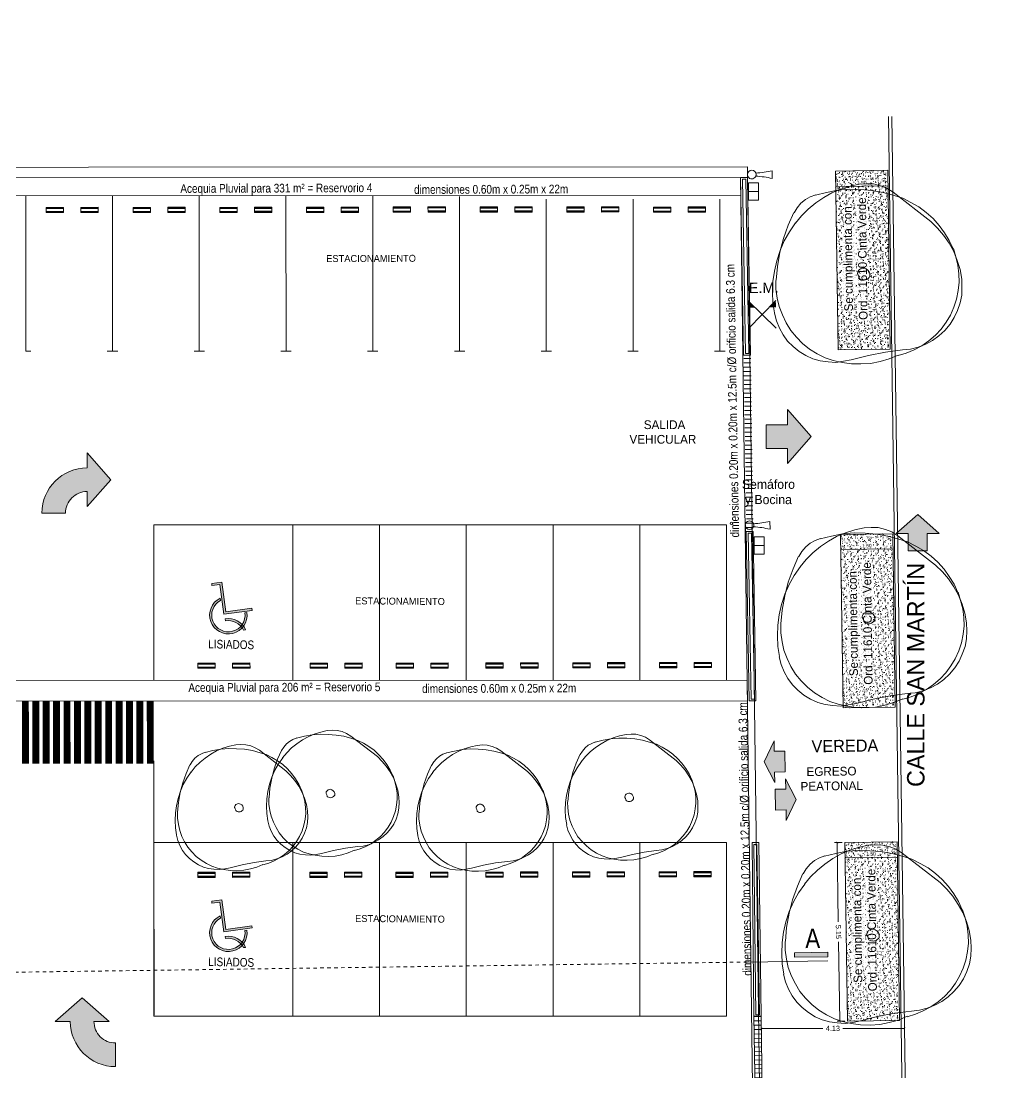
# Model space of a CAD drawing. Header units: inches. Extents: x 39 to 176, y 91 to 193.
# Drawn here: x 147.94 to 176.09, y 113.31 to 143.62 of the extents above; entities that cross this region are included whole.
import ezdxf

# ---------------------------------------------------------------- set-up
doc = ezdxf.new("R2010")
doc.units = ezdxf.units.IN
doc.header["$MEASUREMENT"] = 0
doc.linetypes.add('ACAD_ISO07W100', pattern=[3, 0, -3])
doc.linetypes.add('DASHED2', pattern=[0.375, 0.25, -0.125])
for name, color, linetype, lineweight in [('00.EE. Hach Gris 0.09', 252, 'Continuous', 9), ('00.EE. Hach Gris Oscur. 0.05', 252, 'Continuous', 5), ('00.EE. Hach Gris Oscuro', 252, 'Continuous', 9), ('00.EE. Hach Gris Oscuro 0.09', 252, 'Continuous', 9), ('00.EE. Proyecciones 0.09', 24, 'DASHED2', 9), ('00.EE. Textos 0.05', 7, 'Continuous', 5), ('00.EE. Vista 0.18', 3, 'Continuous', 18), ('000.mARQ. Hach Gris Oscur. 0.05', 252, 'Continuous', 5)]:
    doc.layers.add(name, color=color, linetype=linetype, lineweight=lineweight)
doc.styles.add('1_50', font='', dxfattribs={"height": 0.1})
doc.styles.add('1_500', font='', dxfattribs={"height": 1})
doc.styles.add('1_75', font='', dxfattribs={"height": 0.15})
doc.styles.add('Maxi', font='arial.ttf')
doc.styles.add('numerorotulo', font='')
doc.styles.get("Standard").update_dxf_attribs({"font": 'arial.ttf'})
doc.styles.add('style1', font='arial.ttf')
doc.styles.get('1_50').set_extended_font_data('Arial Unicode MS')
doc.styles.get('1_500').set_extended_font_data('Arial Unicode MS')
doc.styles.get('1_75').set_extended_font_data('Arial Unicode MS')
doc.styles.get('numerorotulo').set_extended_font_data('Arial Black')
doc.dimstyles.new('1_50', dxfattribs={"dimtxt": 0.1, "dimasz": 0.05, "dimexe": 0.05, "dimexo": 0.05, "dimgap": 0.05, "dimtad": 2, "dimzin": 0, "dimdsep": 46, "dimtxsty": '1_50', "dimblk": 'ARCHTICK', "dimcen": 0.05, "dimadec": 0, "dimazin": 0, "dimtfac": 1, "dimtix": 1, "dimtmove": 2, "dimatfit": 3, "dimldrblk": 'OBLIQUE', "dimfxl": 1, "dimtolj": 1, "dimtzin": 0, "dimarcsym": 0})
doc.dimstyles.new('1_75', dxfattribs={"dimtxt": 0.15, "dimasz": 0.06, "dimexe": 0.075, "dimexo": 0.075, "dimgap": 0.075, "dimtad": 0, "dimzin": 0, "dimdsep": 46, "dimtxsty": '1_75', "dimblk": 'ARCHTICK', "dimcen": 0.075, "dimaunit": 1, "dimadec": 5, "dimazin": 0, "dimtfac": 1, "dimtix": 1, "dimtmove": 2, "dimatfit": 3, "dimfxl": 1, "dimtolj": 1, "dimtzin": 0, "dimarcsym": 0})

# ---------------------------------------------------------------- blocks, each defined once
blk = doc.blocks.new('TOPES')
for p, q in [((-0.1933713887387967, 0.75), (-0.1933713887387967, 0.25)), ((-0.1680758637494364, 0.75), (-0.1680758637494364, 0.25)), ((-0.0840551547269115, 0.75), (-0.0840551547269115, 0.25)), ((-0.05875962973755122, 0.75), (-0.05875962973755122, 0.25)), ((-0.1933713887387967, -0.75), (-0.1933713887387967, -0.25)), ((-0.1680758637494364, -0.75), (-0.1680758637494364, -0.25)), ((-0.0840551547269115, -0.75), (-0.0840551547269115, -0.25)), ((-0.05875962973755122, -0.75), (-0.05875962973755122, -0.25))]:
    blk.add_line(p, q)
for points in [[(-0.2010655092381057, 0.75), (-0.05106550923801478, 0.7499999999990905), (-0.05106550923801478, 0.2499999999990905), (-0.2010655092381057, 0.25)], [(-0.2010655092381057, -0.75), (-0.05106550923801478, -0.7500000000009095), (-0.05106550923801478, -0.2500000000009095), (-0.2010655092381057, -0.25)]]:
    blk.add_lwpolyline(points, close=True)
blk = doc.blocks.new('_ArchTick')
at = {"color": 0, "linetype": 'ByBlock', "const_width": 0.15}
blk.add_lwpolyline([(-0.5, -0.5), (0.5, 0.5)], dxfattribs=at)
blk = doc.blocks.new('*D82')
at = {"layer": '000.mARQ. Hach Gris Oscur. 0.05', "color": 0, "lineweight": -2, "transparency": 16777216}
blk.add_line((1513.999102554897, 110.2239773605728), (1515.50051418899, 110.2448033690686), dxfattribs=at)
at = {"layer": 'Defpoints', "color": 0, "transparency": 16777216}
for p in [(1513.999102554897, 110.2239773605721), (1515.50051418899, 110.244803369068), (1515.50051418899, 110.2448033690686)]:
    blk.add_point(p, dxfattribs=at)
at = {"layer": '000.mARQ. Hach Gris Oscur. 0.05', "color": 0, "lineweight": -2, "transparency": 16777216, "xscale": 0.05, "yscale": 0.05, "zscale": 0.05}
for p, rotation in [((1513.999102554897, 110.2239773605728), 180.7946960345338), ((1515.50051418899, 110.2448033690686), 0.7946960345338981)]:
    blk.add_blockref('_ArchTick', p, dxfattribs=dict(at, rotation=rotation))
at = {"layer": '000.mARQ. Hach Gris Oscur. 0.05', "color": 0, "transparency": 16777216, "insert": (1514.748421410179, 110.3343807460434), "char_height": 0.1, "attachment_point": 5, "rotation": 0.7946960345338981, "style": '1_50'}
blk.add_mtext('\\A1;1.50', dxfattribs=at)
blk = doc.blocks.new('_Oblique')
blk = doc.blocks.new('A$C673B2C20')
at = {"ltscale": 0.005}
for p, q in [((1.893062795485489, 6.481181975933392), (1.60851310294629, 6.297011652181468)), ((2.131335877996662, 6.588146237410452), (1.893062795485489, 6.481181975933392)), ((2.371488116243654, 6.666700318101463), (2.131335877996662, 6.588146237410452)), ((2.632041101365754, 6.695255273986717), (2.371488116243654, 6.666700318101463)), ((2.798869851145354, 6.500851445664465), (2.39324149449385, 6.422814263887628)), ((2.877796056406623, 6.688607464827781), (2.632041101365754, 6.695255273986717)), ((3.213168675760699, 6.533820509699581), (2.798869851145354, 6.500851445664465)), ((3.132221479687358, 6.636891538578311), (2.877796056406623, 6.688607464827781)), ((4.775607206016502, 6.111766497403535), (3.132221479687358, 6.636891538578311)), ((3.537329586478278, 6.549444652351668), (3.213168675760699, 6.533820509699581)), ((3.865228293360758, 6.508266421724329), (3.537329586478278, 6.549444652351668)), ((4.188194321378432, 6.455353936995378), (3.865228293360758, 6.508266421724329)), ((4.508098872724531, 6.362300360775862), (4.188194321378432, 6.455353936995378)), ((1.325836278878284, 6.084438473158582), (1.073433525450582, 5.845331327352596)), ((1.615987015418738, 6.183402927682437), (1.239436161146329, 6.010291178496572)), ((1.60851310294629, 6.297011652181468), (1.325836278878284, 6.084438473158582)), ((2.001216291468608, 6.311443216382941), (1.615987015418738, 6.183402927682437)), ((2.39324149449385, 6.422814263887628), (2.001216291468608, 6.311443216382941)), ((4.813197434204536, 6.23404736629983), (4.508098872724531, 6.362300360775862)), ((5.087511314560686, 5.966844901105559), (4.775607206016502, 6.111766497403535)), ((5.108438591766571, 6.0823225208769), (4.813197434204536, 6.23404736629983)), ((5.377143480826759, 5.900329264913565), (5.108438591766571, 6.0823225208769)), ((0.8882187385874543, 5.798914554561633), (0.5438068630924136, 5.570869328804747)), ((1.073433525450582, 5.845331327352596), (0.8562375019687349, 5.591424477084728)), ((1.239436161146329, 6.010291178496572), (0.8882187385874543, 5.798914554561633)), ((5.377811839714466, 5.803389144976322), (5.087511314560686, 5.966844901105559)), ((5.635981339633357, 5.694863522023753), (5.377143480826759, 5.900329264913565)), ((5.665058841738754, 5.599788953961706), (5.377811839714466, 5.803389144976322)), ((5.86828125741971, 5.459125389866571), (5.635981339633357, 5.694863522023753)), ((0.3926022637214714, 5.441112239311678), (0.2599431161096959, 5.289756175612637)), ((0.5487395419585824, 5.582603582905449), (0.3926022637214714, 5.441112239311678)), ((0.6526366782977107, 5.304187103832646), (0.4725123189768965, 5.007081028354605)), ((0.8562375019687349, 5.591424477084728), (0.6526366782977107, 5.304187103832646)), ((5.918964021952433, 5.382588957621916), (5.665058841738754, 5.599788953961706)), ((6.060451386205841, 5.226453346792823), (5.873215608805367, 5.470863622694637)), ((6.153138487248214, 5.118451946178538), (5.918964021952433, 5.382588957621916)), ((0.1575404462222991, 5.111868858023639), (0.0854197945445208, 4.907444234298504)), ((0.2599431161096959, 5.289756175612637), (0.1575404462222991, 5.111868858023639)), ((0.4725123189768965, 5.007081028354605), (0.3275867423085401, 4.695178588419822)), ((6.231017925357662, 4.975247147279319), (6.060451386205841, 5.226453346792823)), ((6.358902136533231, 4.852445403482762), (6.153138487248214, 5.118451946178538)), ((6.375054477029607, 4.693765215105486), (6.231017925357662, 4.975247147279319)), ((0.0299620998184196, 4.709822855654691), (-6.0998036133e-06, 4.211509072881653)), ((0.0854197945445208, 4.907444234298504), (0.0417003319934679, 4.704888504542394)), ((0.3275867423085401, 4.695178588419822), (0.2178741899206216, 4.368469117072877)), ((6.533212752323323, 4.544429507265688), (6.358902136533231, 4.852445403482762)), ((6.490681885482387, 4.410417731055531), (6.375054477029607, 4.693765215105486)), ((-6.0998036133e-06, 4.211509072881653), (0.0052341163545293, 3.698399559543758)), ((0.2228068685125777, 4.380203370520574), (0.121758503070339, 4.008433103554593)), ((6.561243487550597, 4.118394121794607), (6.490681885482387, 4.410417731055531)), ((6.642042567528733, 4.277747282292679), (6.533212752323323, 4.544429507265688)), ((6.734201465171277, 4.00426515707295), (6.642042567528733, 4.277747282292679)), ((0.121758503070339, 4.008433103554593), (0.0608478869607438, 3.633593402021702)), ((6.610203165984273, 3.807840337560718), (6.561243487550597, 4.118394121794607)), ((6.619029709830557, 3.500344683653563), (6.610203165984273, 3.807840337560718)), ((6.781296228948577, 3.722110885365508), (6.734201465171277, 4.00426515707295)), ((0.0052341163545293, 3.698399559543758), (0.0555464264384114, 3.193958846554778)), ((0.0608478869607438, 3.633593402021702), (0.0400704048892635, 3.255695568857858)), ((6.599447110733763, 3.190983478522852), (6.619029709830557, 3.500344683653563)), ((6.761871378527245, 3.15032612344747), (6.783317219486432, 3.431283836673628)), ((6.783317219486432, 3.431283836673628), (6.781296228948577, 3.722110885365508)), ((0.0400704048892635, 3.255695568857858), (0.0545076128254891, 2.862994685096963)), ((0.0555464264384114, 3.193958846554778), (0.1459885317658518, 2.686452041090872)), ((6.544667401504229, 2.896422616575818), (6.599447110733763, 3.190983478522852)), ((6.700284443195414, 2.872429887335326), (6.761871378527245, 3.15032612344747)), ((0.0545076128254891, 2.862994685096963), (0.1022707357641934, 2.483900294105765)), ((0.1459885317658518, 2.686452041090872), (0.2747084768384411, 2.20428725655074)), ((6.461484836598629, 2.599988877889686), (6.544667401504229, 2.896422616575818)), ((6.598566046070572, 2.597595760929376), (6.700284443195414, 2.872429887335326)), ((0.1022707357641934, 2.483900294105765), (0.1833756802393509, 2.118405707785768)), ((6.189499477553454, 2.051520529692878), (6.343095528431604, 2.318354848493513)), ((6.311106338271598, 2.110868114412355), (6.466567303806187, 2.349302920687478)), ((6.343095528431604, 2.318354848493513), (6.461484836598629, 2.599988877889686)), ((6.466567303806187, 2.349302920687478), (6.598566046070572, 2.597595760929376)), ((0.1833756802393509, 2.118405707785768), (0.3046120865074045, 1.749849011764581)), ((0.2697757979726703, 2.192553002449582), (0.3804688550384867, 1.897467285572473)), ((0.3804688550384867, 1.897467285572473), (0.5362453181991782, 1.61105497892275)), ((5.904439174801551, 1.701866769089504), (6.125371308343289, 1.898967271529713)), ((6.012434922109605, 1.794551566327284), (6.189499477553454, 2.051520529692878)), ((6.125371308343289, 1.898967271529713), (6.311106338271598, 2.110868114412355)), ((0.3046120865074045, 1.749849011764581), (0.4474520826847768, 1.399826472831577)), ((0.5362453181991782, 1.61105497892275), (0.7018775056903906, 1.34811054593048)), ((5.410019255430539, 1.412605060599601), (5.669895927849609, 1.538103479166688)), ((5.579231490412437, 1.355281811116582), (5.805104262879407, 1.564113221522331)), ((5.669895927849609, 1.538103479166688), (5.904439174801551, 1.701866769089504)), ((5.805104262879407, 1.564113221522331), (6.012434922109605, 1.794551566327284)), ((0.4474520826847768, 1.399826472831577), (0.6285523381834537, 1.075148660933334)), ((0.7018775056903906, 1.34811054593048), (0.9175161390426184, 1.105573147419817)), ((5.410019255430539, 1.412605060599601), (4.863720016030582, 1.131339177597495)), ((5.075620860008712, 0.9456041502762532), (5.328023619957543, 1.184711293342386)), ((5.334829173266371, 1.16804268812848), (5.579231490412437, 1.355281811116582)), ((0.6236196595913839, 1.063414407482468), (0.7873885987013978, 0.8288734691368516)), ((0.7873885987013978, 0.8288734691368516), (0.9776858527716284, 0.6246042847255779)), ((0.9175161390426184, 1.105573147419817), (1.143010503245477, 0.8865036198244522)), ((1.143010503245477, 0.8865036198244522), (1.39011976273059, 0.685972861288974)), ((4.326099204928539, 0.8050018313674485), (3.802081540385587, 0.4453306208488216)), ((4.863720016030582, 1.131339177597495), (4.326099204928539, 0.8050018313674485)), ((4.797878393573682, 0.7447692006885518), (5.075620860008712, 0.9456041502762532)), ((0.9776858527716284, 0.6246042847255779), (1.189586696750666, 0.4388692574057134)), ((1.189586696750666, 0.4388692574057134), (1.416285576781715, 0.2883369910846483)), ((1.39011976273059, 0.685972861288974), (1.66868833673061, 0.5274441341507555)), ((1.66868833673061, 0.5274441341507555), (1.957123940708638, 0.3923878932905609)), ((1.957123940708638, 0.3923878932905609), (2.26035758128637, 0.2925344147333817)), ((3.560740699909727, 0.2982325893503912), (3.802081540385587, 0.4453306208488216)), ((3.856492467957195, 0.3119911814305851), (4.179986699100481, 0.4245594206577155)), ((4.179986699100481, 0.4245594206577155), (4.501598422673396, 0.5655298853052813)), ((4.501598422673396, 0.5655298853052813), (4.797878393573682, 0.7447692006885518)), ((1.416285576781715, 0.2883369910846483), (1.669514437773614, 0.1680804601655836)), ((1.669514437773614, 0.1680804601655836), (1.937541341885659, 0.0830266888115148)), ((1.937541341885659, 0.0830266888115148), (2.215443229243645, 0.0214420596848726)), ((2.215443229243645, 0.0214420596848726), (2.496396960965681, -2.1098862675e-06)), ((2.26035758128637, 0.2925344147333817), (2.578390930437763, 0.2278876759037445)), ((2.496396960965681, -2.1098862675e-06), (2.768688184507482, 0.0236184914924707)), ((2.578390930437763, 0.2278876759037445), (2.894551405145592, 0.1916437963895987)), ((2.768688184507482, 0.0236184914924707), (3.044039205681201, 0.0873762083774494)), ((2.894551405145592, 0.1916437963895987), (3.202049365154779, 0.2004646905675145)), ((3.044039205681201, 0.0873762083774494), (3.312594306125447, 0.1678031630667505)), ((3.202049365154779, 0.2004646905675145), (3.524339073949646, 0.2444956712592869)), ((3.312594306125447, 0.1678031630667505), (3.560740699909727, 0.2982325893503912)), ((3.524339073949646, 0.2444956712592869), (3.856492467957195, 0.3119911814305851))]:
    blk.add_line(p, q, dxfattribs=at)
for centre, radius, start, end in [((3.146312267109748, 3.4955990273438), 0.2128693066868909, 83.34499030070323, 192.4557027537455), ((2.989900976933767, 3.462044018109278), 0.0529110550199122, 190.7098710626947, 231.3006800830216), ((2.75562731146465, 3.143171277954948), 0.3428239455370232, 30.99001251852368, 54.06503687497941), ((3.154101373734586, 3.52534432472747), 0.2435497160256454, 252.7766244234069, 354.8294212726558), ((3.150435647976733, 3.457393285124453), 0.2504848087300202, 10.58255465972863, 85.29498076355551), ((3.105066524569791, 3.353533871396393), 0.0650499090881669, 211.353374535068, 249.2188422284125)]:
    blk.add_arc(centre, radius, start, end, dxfattribs=at)
blk = doc.blocks.new('*D70')
at = {"layer": '000.mARQ. Hach Gris Oscur. 0.05', "color": 0, "lineweight": -2, "transparency": 16777216}
for p, q in [((1513.917910732129, 110.6698449588589), (1513.69614820206, 110.6667689014804)), ((1513.771140987977, 110.6678091228035), (1513.802847201054, 108.3820097486217)), ((1513.842577978624, 105.5176945973656), (1513.810871765547, 107.8034939715474)), ((1513.989347722775, 105.519730433421), (1513.767585192707, 105.5166543760425))]:
    blk.add_line(p, q, dxfattribs=at)
at = {"layer": 'Defpoints', "color": 0, "transparency": 16777216}
for p in [(1513.992903518046, 110.6708851801821), (1513.842577978624, 105.5176945973656), (1514.064340508692, 105.5207706547442)]:
    blk.add_point(p, dxfattribs=at)
at = {"layer": '000.mARQ. Hach Gris Oscur. 0.05', "color": 0, "lineweight": -2, "transparency": 16777216, "xscale": 0.06, "yscale": 0.06, "zscale": 0.06}
for p, rotation in [((1513.771140987977, 110.6678091228035), 90.79469603454042), ((1513.842577978624, 105.5176945973656), 270.7946960345404)]:
    blk.add_blockref('_ArchTick', p, dxfattribs=dict(at, rotation=rotation))
at = {"layer": '000.mARQ. Hach Gris Oscur. 0.05', "color": 0, "transparency": 16777216, "insert": (1513.8068594833, 108.0927518600844), "char_height": 0.15, "attachment_point": 5, "rotation": 270.7946960345404, "style": '1_75'}
blk.add_mtext('\\A1;5.15', dxfattribs=at)
blk = doc.blocks.new('*D83')
at = {"layer": '000.mARQ. Hach Gris Oscur. 0.05', "color": 0, "lineweight": -2, "transparency": 16777216}
blk.add_line((1513.875840074347, 119.1103524132558), (1515.377251708441, 119.1311784217515), dxfattribs=at)
at = {"layer": 'Defpoints', "color": 0, "transparency": 16777216}
for p in [(1513.875840074347, 119.1103524132557), (1515.377251708441, 119.1311784217513), (1515.377251708441, 119.1311784217515)]:
    blk.add_point(p, dxfattribs=at)
at = {"layer": '000.mARQ. Hach Gris Oscur. 0.05', "color": 0, "lineweight": -2, "transparency": 16777216, "xscale": 0.05, "yscale": 0.05, "zscale": 0.05}
for p, rotation in [((1513.875840074347, 119.1103524132558), 180.7946960345339), ((1515.377251708441, 119.1311784217515), 0.7946960345338981)]:
    blk.add_blockref('_ArchTick', p, dxfattribs=dict(at, rotation=rotation))
at = {"layer": '000.mARQ. Hach Gris Oscur. 0.05', "color": 0, "transparency": 16777216, "insert": (1514.62515892963, 119.2207557987264), "char_height": 0.1, "attachment_point": 5, "rotation": 0.7946960345338981, "style": '1_50'}
blk.add_mtext('\\A1;1.50', dxfattribs=at)
blk = doc.blocks.new('*D84')
at = {"layer": '000.mARQ. Hach Gris Oscur. 0.05', "color": 0, "lineweight": -2, "transparency": 16777216}
blk.add_line((1513.730781121967, 129.5681028159274), (1515.232192756061, 129.5889288244232), dxfattribs=at)
at = {"layer": 'Defpoints', "color": 0, "transparency": 16777216}
for p in [(1513.730781121967, 129.5681028159269), (1515.232192756061, 129.5889288244226), (1515.232192756061, 129.5889288244232)]:
    blk.add_point(p, dxfattribs=at)
at = {"layer": '000.mARQ. Hach Gris Oscur. 0.05', "color": 0, "lineweight": -2, "transparency": 16777216, "xscale": 0.05, "yscale": 0.05, "zscale": 0.05}
for p, rotation in [((1513.730781121967, 129.5681028159274), 180.7946960345339), ((1515.232192756061, 129.5889288244232), 0.7946960345338981)]:
    blk.add_blockref('_ArchTick', p, dxfattribs=dict(at, rotation=rotation))
at = {"layer": '000.mARQ. Hach Gris Oscur. 0.05', "color": 0, "transparency": 16777216, "insert": (1514.480099977249, 129.6785062013981), "char_height": 0.1, "attachment_point": 5, "rotation": 0.7946960345338981, "style": '1_50'}
blk.add_mtext('\\A1;1.50', dxfattribs=at)
blk = doc.blocks.new('000Mct- Banderillas ejes')
at = {"color": 0, "linetype": 'ByBlock'}
for p, q in [((-0.2650176500000043, -0.2650176499998906), (0.2650176500000043, 0.265017650000118)), ((-0.2650176500000043, 0.265017650000118), (0.2650176500000043, -0.2650176499998906))]:
    blk.add_line(p, q, dxfattribs=at)
for points in [[(-0.2650176500000043, 0.265017650000118), (-0.132508825000059, 0.132508825000059), (-0.132508825000059, 0.265017650000118)], [(-0.2650176500000043, -0.2650176499998906), (-0.132508825000059, -0.132508825000059), (-0.132508825000059, -0.2650176499998906)]]:
    blk.add_solid(points, dxfattribs=at)
blk = doc.blocks.new('*D73')
at = {"layer": '000.mARQ. Hach Gris Oscur. 0.05', "color": 0, "lineweight": -2, "transparency": 16777216}
for p, q in [((1511.581263669487, 105.3129977523367), (1513.357260140509, 105.3129977523367)), ((1511.581263669487, 105.2491484143061), (1511.581263669487, 105.2379977523367)), ((1515.711828040102, 105.3129977523367), (1513.93583156908, 105.3129977523367))]:
    blk.add_line(p, q, dxfattribs=at)
at = {"layer": 'Defpoints', "color": 0, "transparency": 16777216}
for p in [(1511.581263669487, 105.3241484143061), (1515.711828040102, 105.3129977523367), (1515.711828040102, 105.3129977523367)]:
    blk.add_point(p, dxfattribs=at)
at = {"layer": '000.mARQ. Hach Gris Oscur. 0.05', "color": 0, "lineweight": -2, "transparency": 16777216, "xscale": 0.06, "yscale": 0.06, "zscale": 0.06, "rotation": 180}
blk.add_blockref('_ArchTick', (1511.581263669487, 105.3129977523367), dxfattribs=at)
at = {"layer": '000.mARQ. Hach Gris Oscur. 0.05', "color": 0, "lineweight": -2, "transparency": 16777216, "xscale": 0.06, "yscale": 0.06, "zscale": 0.06}
blk.add_blockref('_ArchTick', (1515.711828040102, 105.3129977523367), dxfattribs=at)
at = {"layer": '000.mARQ. Hach Gris Oscur. 0.05', "color": 0, "transparency": 16777216, "insert": (1513.646545854794, 105.3129977523367), "char_height": 0.15, "attachment_point": 5, "style": '1_75'}
blk.add_mtext('\\A1;4.13', dxfattribs=at)
blk = doc.blocks.new('s1d23f1sd2f123sd13sd1f')
at = {"layer": '00.EE. Hach Gris 0.09'}
h = blk.add_hatch(color=256, dxfattribs=at)
h.dxf.hatch_style = 1
h.paths.add_polyline_path([(-255.3738098843507, 345.621862388972), (-254.4143475716087, 345.6085537334298), (-254.4125217692103, 345.7401814989847), (-255.3719840819522, 345.7534901545268)])
at = {"layer": '00.EE. Proyecciones 0.09', "linetype": 'ACAD_ISO07W100', "ltscale": 0.0005}
blk.add_lwpolyline([(-357.327974694493, 360.0151934991164), (-341.652053857347, 359.797753555977), (-341.8337056162975, 346.7019140698056), (-256.7239806854807, 345.5213611733085)], dxfattribs=at)
at = {"layer": '00.EE. Vista 0.18', "ltscale": 0.5}
blk.add_lwpolyline([(-254.4160010783166, 345.4893472993064), (-256.7239806854807, 345.5213611733085)], dxfattribs=at)
at = {"layer": '00.EE. Vista 0.18'}
blk.add_lwpolyline([(-255.3738098843507, 345.621862388972), (-254.4143475716087, 345.6085537334298), (-254.4125217692103, 345.7401814989847), (-255.3719840819522, 345.7534901545268)], close=True, dxfattribs=at)
at = {"layer": '00.EE. Textos 0.05', "insert": (-254.8357934634182, 346.1522298599288), "char_height": 0.56, "width": 2.906202765447232, "attachment_point": 5, "rotation": 359.205303965922, "style": '1_500'}
blk.add_mtext('{\\fArial Narrow|b0|i0|c0|p34;A}', dxfattribs=at)
blk = doc.blocks.new('hhgfhfgh')
at = {"layer": '00.EE. Hach Gris Oscur. 0.05'}
h = blk.add_hatch(color=256, dxfattribs=at)
h.dxf.hatch_style = 1
h.paths.add_polyline_path([(1496.902205094252, 108.2649659902217), (1496.150288772544, 108.1639640206053), (1496.03534487706, 109.0196719976221), (1495.746262392968, 108.9808406816473), (1495.754269494252, 108.9212312486059), (1495.983742545303, 108.9520554632969), (1496.098686440787, 108.0963474862801), (1496.910212195536, 108.2053565571803)])
h = blk.add_hatch(color=256, dxfattribs=at)
h.dxf.hatch_style = 1
edge = h.paths.add_edge_path()
edge.add_line((1496.763660437451, 108.1406779849009), (1496.704050969101, 108.1326708788742))
edge.add_arc((1496.227613345302, 108.0681128199686), 0.4807915892992712, -241.8194543547727, 7.716670882514109, ccw=False)
edge.add_line((1496.000558797213, 108.4919132264492), (1495.992074331383, 108.5550764336875))
edge.add_arc((1496.227613345301, 108.0681128199686), 0.540936399370438, 115.8125500640695, 367.7093160811303)
h = blk.add_hatch(color=256, dxfattribs=at)
h.dxf.hatch_style = 1
edge = h.paths.add_edge_path()
edge.add_line((1496.136532481943, 107.9627447460463), (1496.144545313422, 107.9030926541625))
edge.add_arc((1496.227613345302, 107.4295314074158), 0.4807915892989696, 25.81497234112942, 99.949113862253, ccw=False)
edge.add_line((1496.660424341567, 107.6388999672619), (1496.722789041255, 107.6472771727049))
edge.add_arc((1496.227613345301, 107.429531407415), 0.5409363993710802, 23.73674162289849, 99.69342645638231)
at = {"layer": '00.EE. Hach Gris Oscuro'}
h = blk.add_hatch(color=256, dxfattribs=at)
h.dxf.hatch_style = 1
h.paths.add_polyline_path([(1496.902205094252, 117.4167250950112), (1496.150288772544, 117.3157231253948), (1496.03534487706, 118.1714311024116), (1495.746262392968, 118.1325997864368), (1495.754269494252, 118.0729903533954), (1495.983742545303, 118.1038145680864), (1496.098686440787, 117.2481065910696), (1496.910212195536, 117.3571156619698)])
h = blk.add_hatch(color=256, dxfattribs=at)
h.dxf.hatch_style = 1
edge = h.paths.add_edge_path()
edge.add_line((1496.763660437451, 117.2924370896905), (1496.704050969101, 117.2844299836637))
edge.add_arc((1496.227613345302, 117.2198719247581), 0.4807915892992712, -241.8194543547727, 7.716670882514109, ccw=False)
edge.add_line((1496.000558797213, 117.6436723312387), (1495.992074331383, 117.706835538477))
edge.add_arc((1496.227613345301, 117.2198719247581), 0.540936399370438, 115.8125500640695, 367.7093160811303)
h = blk.add_hatch(color=256, dxfattribs=at)
h.dxf.hatch_style = 1
edge = h.paths.add_edge_path()
edge.add_line((1496.136532481943, 117.1145038508358), (1496.144545313422, 117.0548517589521))
edge.add_arc((1496.227613345302, 116.5812905122053), 0.4807915892989696, 25.81497234112942, 99.949113862253, ccw=False)
edge.add_line((1496.660424341567, 116.7906590720514), (1496.722789041255, 116.7990362774945))
edge.add_arc((1496.227613345301, 116.5812905122045), 0.5409363993710802, 23.73674162289849, 99.69342645638231)
at = {"layer": '000.mARQ. Hach Gris Oscur. 0.05'}
h = blk.add_hatch(dxfattribs=at)
h.set_pattern_fill('AR-SAND', color=256, scale=0.003, angle=90.79469603453711)
h.set_pattern_definition([(128.2946960345371, (2746.876824991891, -1471.369925206706), (-0.1467432730611446, -0.006836024518852554), [0, -0.115824, 0, -0.12954, 0, -0.123825]), (98.29469603453687, (2746.876824991891, -1471.369925206706), (-0.2168972600450508, 0.1318613863300004), [0, -0.06248399999999877, 0, -0.1043939999999975, 0, -0.04000499999999876]), (58.29469603453708, (2746.878124935674, -1471.46364219141), (-0.00372234245163621, 0.2372689059735235), [0, -0.03809999999999994, 0, -0.1371599999999998, 0, -0.1790699999999998]), (48.2946960345371, (2746.878124935674, -1471.46364219141), (-0.07004943486784909, 0.2281173189608691), [0, -0.01904999999999999, 0, -0.08991599999999994, 0, -0.1028699999999999])])
h.paths.add_polyline_path([(1513.724582085116, 130.0150106355369), (1513.796019075762, 124.864896110099), (1515.297430709857, 124.8857221185949), (1515.22599371921, 130.0358366440327)])
h = blk.add_hatch(dxfattribs=at)
h.set_pattern_fill('ANSI31', color=256, angle=135.7946960345587)
h.set_pattern_definition([(180.7946960345587, (85.14174741441332, -237.7999179418191), (0.001733702205325455, -0.1249879765283975), [])])
h.paths.add_polyline_path([(1511.075050387577, 124.7052364664551), (1511.278480078425, 124.7056242800406), (1511.350686546956, 119.6292884750238), (1511.160507822168, 119.6301622400968)])
h = blk.add_hatch(color=256, dxfattribs=at)
h.dxf.hatch_style = 1
h.paths.add_polyline_path([(1512.342082355183, 121.587969778372), (1512.341910041716, 122.0233265759192), (1511.720017280991, 122.0227124009879), (1511.719747732994, 122.7037360837043), (1512.34164049372, 122.7043502586351), (1512.341468180251, 123.1397070561828), (1513.022798950434, 122.3641079652742)])
h = blk.add_hatch(color=256, dxfattribs=at)
h.dxf.hatch_style = 1
edge = h.paths.add_edge_path()
edge.add_line((1492.157238543547, 121.8963147756455), (1492.15706623008, 121.4609579780982))
edge.add_arc((1492.156796182217, 120.1581003751695), 1.302857630915665, 89.98812410312618, 179.943426788708)
edge.add_line((1490.853939186404, 120.1593868020003), (1491.53496280321, 120.1574859964811))
edge.add_arc((1492.156796682083, 120.158100113261), 0.6218341821214103, 90.00000000002098, 180.0565847075387, ccw=False)
edge.add_line((1492.156796682083, 120.7799342953823), (1492.156624368616, 120.3445774978346))
edge.add_line((1492.156624368616, 120.3445774978346), (1492.837955138798, 121.1201765887432))
edge.add_line((1492.837955138798, 121.1201765887432), (1492.157238543547, 121.8963147756455))
h = blk.add_hatch(color=256, dxfattribs=at)
h.dxf.hatch_style = 1
h.paths.add_polyline_path([(1515.470784840019, 119.5698729460148), (1515.819070278058, 119.5697350952405), (1515.818578938112, 119.0722208866604), (1516.363397884285, 119.0720052482632), (1516.36388922423, 119.5695194568436), (1516.712174662268, 119.5693816060693), (1516.091695389541, 120.1144462222152)])
h = blk.add_hatch(dxfattribs=at)
h.set_pattern_fill('AR-SAND', color=256, scale=0.003, angle=90.79469603453711)
h.set_pattern_definition([(128.2946960345371, (2747.019976309036, -1481.690148260405), (-0.1467432730611446, -0.006836024518852554), [0, -0.115824, 0, -0.12954, 0, -0.123825]), (98.29469603453687, (2747.019976309036, -1481.690148260405), (-0.2168972600450508, 0.1318613863300004), [0, -0.06248399999999877, 0, -0.1043939999999975, 0, -0.04000499999999876]), (58.29469603453708, (2747.021276252817, -1481.783865245111), (-0.00372234245163621, 0.2372689059735235), [0, -0.03809999999999994, 0, -0.1371599999999998, 0, -0.1790699999999998]), (48.2946960345371, (2747.021276252817, -1481.783865245111), (-0.07004943486784909, 0.2281173189608691), [0, -0.01904999999999999, 0, -0.08991599999999994, 0, -0.1028699999999999])])
h.paths.add_polyline_path([(1513.869822304694, 119.544192117533), (1513.939170392906, 114.5446730563981), (1515.440582027, 114.5654990648941), (1515.371233938789, 119.5650181260288)])
h = blk.add_hatch(color=256, dxfattribs=at)
h.dxf.hatch_style = 1
h.paths.add_polyline_path([(1512.258833374267, 113.3014984774064), (1511.958862230598, 113.2973375921138), (1511.954701345306, 113.5973087357833), (1511.663051972223, 112.9932055631529), (1511.971344886476, 112.3974241611097), (1511.967184001184, 112.697395304778), (1512.267155144852, 112.7015561900706)])
h.paths.add_polyline_path([(1511.996162155874, 111.6014353141189), (1512.296133299542, 111.6055961994115), (1512.300294184835, 111.3056250557424), (1512.591943557918, 111.9097282283725), (1512.283650643665, 112.5055096304154), (1512.287811528957, 112.2055384867475), (1511.987840385289, 112.2013776014546)])
h = blk.add_hatch(dxfattribs=at)
h.set_pattern_fill('AR-SAND', color=256, scale=0.003, angle=90.79469603453711)
h.set_pattern_definition([(128.2946960345371, (2747.145146424821, -1490.71405066206), (-0.1467432730611446, -0.006836024518852554), [0, -0.115824, 0, -0.12954, 0, -0.123825]), (98.29469603453687, (2747.145146424821, -1490.71405066206), (-0.2168972600450508, 0.1318613863300004), [0, -0.06248399999999876, 0, -0.1043939999999975, 0, -0.04000499999999875]), (58.29469603453708, (2747.146446368604, -1490.807767646764), (-0.00372234245163621, 0.2372689059735235), [0, -0.03809999999999995, 0, -0.1371599999999998, 0, -0.1790699999999998]), (48.2946960345371, (2747.146446368604, -1490.807767646764), (-0.07004943486784909, 0.2281173189608691), [0, -0.01904999999999999, 0, -0.08991599999999994, 0, -0.1028699999999999])])
h.paths.add_polyline_path([(1513.992903518046, 110.6708851801822), (1514.064340508692, 105.5207706547443), (1515.565752142787, 105.5415966632402), (1515.49431515214, 110.6917111886781)])
h = blk.add_hatch(color=256, dxfattribs=at)
h.dxf.hatch_style = 1
edge = h.paths.add_edge_path()
edge.add_line((1491.236880990112, 105.5142733077342), (1491.672237787659, 105.5141009942664))
edge.add_arc((1492.975095390588, 105.5138309464045), 1.302857630915836, 179.9881241031262, 269.9434267887105)
edge.add_line((1492.973808963757, 104.2109739505905), (1492.975709769276, 104.8919975673966))
edge.add_arc((1492.975095652496, 105.5138314462702), 0.6218341821212395, 179.9999999999947, 270.0565847075178, ccw=False)
edge.add_line((1492.353261470375, 105.5138314462703), (1492.788618267923, 105.5136591328024))
edge.add_line((1492.788618267923, 105.5136591328024), (1492.013019177014, 106.1949899029847))
edge.add_line((1492.013019177014, 106.1949899029847), (1491.236880990112, 105.5142733077342))
h = blk.add_hatch(dxfattribs=at)
h.set_pattern_fill('ANSI31', color=256, angle=135.7946960345587)
h.set_pattern_definition([(180.7946960345587, (85.43740683654494, -256.7627291018674), (0.001733702205325455, -0.1249879765283975), [])])
h.paths.add_polyline_path([(1511.371606896304, 105.6650783048328), (1511.575036587153, 105.6654661184184), (1511.646345969088, 100.6664773149755), (1511.4561672443, 100.6673510800485)])
at = {"layer": '00.EE. Hach Gris Oscur. 0.05'}
blk.add_line((1510.581702102379, 119.8226442849717, 1.217407451601185e-09), (1510.581702102379, 115.3464711892704), dxfattribs=at)
blk.add_lwpolyline([(1496.902205094252, 108.2649659902217), (1496.150288772544, 108.1639640206053), (1496.03534487706, 109.0196719976221), (1495.746262392968, 108.9808406816473), (1495.754269494252, 108.9212312486059), (1495.983742545303, 108.9520554632969), (1496.098686440787, 108.0963474862801), (1496.910212195536, 108.2053565571803)], close=True, dxfattribs=at)
for points in [[(1496.763660437451, 108.1406779849009), (1496.704050969101, 108.1326708788742, -1.911525806303581), (1496.000558797213, 108.4919132264492), (1495.992074331383, 108.5550764336875, 1.960426957253572)], [(1496.136532481943, 107.9627447460463), (1496.144545313422, 107.9030926541625, -0.3352462768675801), (1496.660424341567, 107.6388999672619), (1496.722789041255, 107.6472771727049, 0.3441162210806352)]]:
    blk.add_lwpolyline(points, format="xyb", close=True, dxfattribs=at)
at = {"layer": '00.EE. Hach Gris Oscuro'}
for p, q in [((1494.081702102379, 119.8178976043704), (1494.081490807479, 115.3397908761064)), ((1494.081702102379, 119.8178976043704), (1510.581702102379, 119.8226442849717, 1.217407451601185e-09)), ((1498.083516384644, 115.3414111453059), (1498.081702102379, 119.8226442849717, 1.217407451601185e-09)), ((1500.583515974861, 115.3424233008398), (1500.581702102379, 119.8226442849717, 1.217407451601185e-09)), ((1503.083515565077, 115.3434354563736), (1503.081702102379, 119.8226442849717, 1.217407451601185e-09)), ((1505.581488922474, 115.3444467915623), (1505.581702102379, 119.8226442849717, 1.217407451601185e-09)), ((1508.08351474551, 115.3454597674414), (1508.081702102379, 119.8226442849717, 1.217407451601185e-09))]:
    blk.add_line(p, q, dxfattribs=at)
blk.add_lwpolyline([(1496.902205094252, 117.4167250950112), (1496.150288772544, 117.3157231253948), (1496.03534487706, 118.1714311024116), (1495.746262392968, 118.1325997864368), (1495.754269494252, 118.0729903533954), (1495.983742545303, 118.1038145680864), (1496.098686440787, 117.2481065910696), (1496.910212195536, 117.3571156619698)], close=True, dxfattribs=at)
for points in [[(1496.763660437451, 117.2924370896905), (1496.704050969101, 117.2844299836637, -1.911525806303581), (1496.000558797213, 117.6436723312387), (1495.992074331383, 117.706835538477, 1.960426957253572)], [(1496.136532481943, 117.1145038508358), (1496.144545313422, 117.0548517589521, -0.3352462768675801), (1496.660424341567, 116.7906590720514), (1496.722789041255, 116.7990362774945, 0.3441162210806352)]]:
    blk.add_lwpolyline(points, format="xyb", close=True, dxfattribs=at)
at = {"layer": '00.EE. Hach Gris Oscuro 0.09'}
for p, q in [((1494.081702102379, 113.0178976043704), (1494.081702102379, 110.6661384995809)), ((1494.081702102379, 110.6661384995809), (1510.581702102379, 110.6708851801822, 1.217407451601185e-09)), ((1494.081702102379, 110.6661384995809), (1494.081702102379, 105.6661384995809)), ((1498.081702102379, 105.6661384995809), (1498.081702102379, 110.6708851801822, 1.217407451601185e-09)), ((1500.581702102379, 105.6661384995809), (1500.581702102379, 110.6708851801822, 1.217407451601185e-09)), ((1503.081702102379, 105.6661384995809), (1503.081702102379, 110.6708851801822, 1.217407451601185e-09)), ((1505.581702102379, 105.6661384995809), (1505.581702102379, 110.6708851801822, 1.217407451601185e-09)), ((1508.081702102379, 105.6661384995809), (1508.081702102379, 110.6708851801822, 1.217407451601185e-09)), ((1510.581702102379, 105.6661384995809), (1510.581702102379, 110.6708851801822, 1.217407451601185e-09)), ((1494.081702102379, 105.6661384995809), (1510.581702102379, 105.6661384995809))]:
    blk.add_line(p, q, dxfattribs=at)
blk.add_lwpolyline([(1494.09069445562, 105.6953075542862), (1494.081702102379, 110.6661384995809)], dxfattribs=at)
at = {"layer": '000.mARQ. Hach Gris Oscur. 0.05'}
for points in [[(1439.85597387421, 129.8284402630746), (1455.559451259062, 129.807393125362), (1473.193414574094, 129.8142555112405), (1511.186632411255, 129.8305609152377), (1511.181807924323, 130.1305588723588), (1473.193285824254, 130.1142554836127), (1455.559334511878, 130.1073931026453), (1440.152986344746, 130.1099590401583), (1439.54421986342, 179.9578574245272), (1439.243380653519, 179.9536970473803), (1439.853066226744, 130.1012808935029), (1439.853278108029, 130.119045707325), (1439.85597387421, 129.8284402630746)], [(1515.75674372705, 95.02769229534556), (1515.249668203922, 131.5843416379141)], [(1515.856753346753, 95.02769229534562), (1515.349658585145, 131.5857285996783)], [(1490.538694416927, 124.8216357445511), (1490.388694430741, 124.821571369632), (1490.386771739747, 129.3016342646762)], [(1495.238693984047, 124.8236528253904), (1495.538693956419, 124.8237815752311), (1495.388693970233, 124.8237172003122), (1495.386771300822, 129.3037800707712)], [(1497.738693753818, 124.824725740732), (1498.038693726189, 124.8248544905725), (1497.888693740004, 124.8247901156539), (1497.886771070598, 129.304852973814)], [(1500.238693523588, 124.8257986560707), (1500.53869349596, 124.8259274059113), (1500.388693509774, 124.8258630309923), (1500.386770840374, 129.3059258768569)], [(1502.738693293359, 124.8268715714109), (1503.03869326573, 124.8270003212514), (1502.888693279545, 124.8269359463326), (1502.886815338185, 129.2847469706016)], [(1505.23869306313, 124.8279444867524), (1505.538693035501, 124.8280732365928), (1505.388693049315, 124.8280088616741), (1505.386815107956, 129.2037994470047)], [(1507.7386957804, 124.822149555142), (1508.038695752772, 124.8222783049828), (1507.888695766586, 124.8222139300639), (1507.886814877727, 129.2048723623449)], [(1510.238695550171, 124.8232224704823), (1510.538695522542, 124.8233512203228), (1510.388695536357, 124.8232868454041), (1510.386814669157, 129.2059452776942)], [(1511.125044040507, 119.8149114358641), (1511.126345060233, 119.2149128464093)]]:
    blk.add_lwpolyline(points, dxfattribs=at)
for points in [[(1511.433535304759, 129.9109848777224, 1), (1511.186310034696, 129.910861317969, 1)], [(1511.899155900239, 130.0233334850673, -0.03912145801302831), (1511.425756303555, 129.9540816037353, -0.08927523160794053), (1511.433535304759, 129.9109848777224, -0.0892752316079392), (1511.42579938572, 129.867880397568, -0.03912145801302825), (1511.899267968145, 129.7991017477901)], [(1492.157238543547, 121.8963147756455), (1492.15706623008, 121.4609579780982, 0.4139850903447558), (1490.853939186404, 120.1593868020003), (1491.53496280321, 120.1574859964811, -0.4145028502175825), (1492.156796682083, 120.7799342953823), (1492.156624368616, 120.3445774978346), (1492.837955138798, 121.1201765887432)], [(1511.368681151402, 119.8076231985253, 1), (1511.121455881339, 119.8074996387719, 1)], [(1511.834301746881, 119.9199718058702, -0.03912145801302831), (1511.360902150197, 119.8507199245382, -0.08927523160794053), (1511.368681151402, 119.8076231985253, -0.0892752316079392), (1511.360945232362, 119.7645187183709, -0.03912145801302825), (1511.834413814787, 119.6957400685931)], [(1491.236880990112, 105.5142733077342), (1491.672237787659, 105.5141009942664, 0.4139850903447558), (1492.973808963757, 104.2109739505905), (1492.975709769276, 104.8919975673966, -0.4145028502175825), (1492.353261470375, 105.5138314462703), (1492.788618267923, 105.5136591328024), (1492.013019177014, 106.1949899029847)]]:
    blk.add_lwpolyline(points, format="xyb", close=True, dxfattribs=at)
for points in [[(1513.724582085116, 130.0150106355369), (1513.796019075762, 124.864896110099), (1515.297430709857, 124.8857221185949), (1515.22599371921, 130.0358366440327)], [(1510.984522214505, 129.830474069041), (1489.162324002434, 129.8211088270333), (1489.170687689972, 129.3011123685172), (1510.992905689096, 129.3104776190169)], [(1511.437968401993, 95.66660463890997), (1511.637987492106, 95.6670261406818), (1511.186633990265, 129.8305609159153), (1510.986608152669, 129.8304750715937)], [(1511.075099704504, 124.704251235323), (1510.98665984746, 129.8273449852243), (1511.186633990263, 129.8305609159153), (1511.275088263326, 124.7065707441843)], [(1511.124292853458, 124.7548251505341), (1511.037457365834, 129.7781554321963), (1511.137444437235, 129.7797633975417), (1511.224287132871, 124.7559849049647)], [(1511.504497729381, 129.6743811946947), (1511.211473451548, 129.6742347452338), (1511.211598694782, 129.4236410719252), (1511.504622972615, 129.4237875213861)], [(1511.504622972615, 129.4237875213861), (1511.211598694782, 129.4236410719252), (1511.211723938017, 129.1730473986166), (1511.50474821585, 129.1731938480775)], [(1512.342082355183, 121.587969778372), (1512.341910041716, 122.0233265759192), (1511.720017280991, 122.0227124009879), (1511.719747732994, 122.7037360837043), (1512.34164049372, 122.7043502586351), (1512.341468180251, 123.1397070561828), (1513.022798950434, 122.3641079652742)], [(1515.470784840019, 119.5698729460148), (1515.819070278058, 119.5697350952405), (1515.818578938112, 119.0722208866604), (1516.363397884285, 119.0720052482632), (1516.36388922423, 119.5695194568436), (1516.712174662268, 119.5693816060693), (1516.091695389541, 120.1144462222152)], [(1511.229933588055, 114.7456374330913), (1511.150712404153, 119.6260725443328), (1511.350686546956, 119.6292884750238), (1511.429922146877, 114.7479569419526)], [(1511.287424077183, 114.7975677026856), (1511.201509922526, 119.5768829913048), (1511.301496993928, 119.5784909566503), (1511.387418356595, 114.7987274571163)], [(1511.668550286074, 119.4731087538032), (1511.375526008241, 119.4729623043423), (1511.375651251475, 119.2223686310338), (1511.668675529309, 119.2225150804946)], [(1513.869822304694, 119.544192117533), (1513.939170392906, 114.5446730563981), (1515.440582027, 114.5654990648941), (1515.371233938789, 119.5650181260288)], [(1511.668675529309, 119.2225150804946), (1511.375651251475, 119.2223686310338), (1511.375776494709, 118.9717749577252), (1511.668800772542, 118.9719214071861)], [(1511.175754363511, 115.3467116986232), (1489.395281272919, 115.3378936066301), (1489.403644960458, 114.7380142505972), (1511.184137838102, 114.7468323510823)], [(1512.258833374267, 113.3014984774064), (1511.958862230598, 113.2973375921138), (1511.954701345306, 113.5973087357833), (1511.663051972223, 112.9932055631529), (1511.971344886476, 112.3974241611097), (1511.967184001184, 112.697395304778), (1512.267155144852, 112.7015561900706)], [(1511.996162155874, 111.6014353141189), (1512.296133299542, 111.6055961994115), (1512.300294184835, 111.3056250557424), (1512.591943557918, 111.9097282283725), (1512.283650643665, 112.5055096304154), (1512.287811528957, 112.2055384867475), (1511.987840385289, 112.2013776014546)], [(1511.371606896304, 105.6650783048328), (1511.575036587153, 105.6654661184184), (1511.508345810168, 110.6710611909028), (1511.318179751475, 110.6707091694618)], [(1511.424747374815, 105.7069654393989), (1511.528058374235, 105.7071623890623), (1511.459154878693, 110.6102265438123), (1511.368886528196, 110.6100594456715)], [(1511.371606896304, 105.6650783048328), (1511.575036587153, 105.6654661184184), (1511.646345969088, 100.6664773149755), (1511.4561672443, 100.6673510800485)]]:
    blk.add_lwpolyline(points, close=True, dxfattribs=at)
at = {"layer": '000.mARQ. Hach Gris Oscur. 0.05', "elevation": 1.217407451601179e-09}
blk.add_lwpolyline([(1492.738694214277, 124.8225799100504), (1493.038694186648, 124.8227086598907), (1492.888694200462, 124.8226442849717), (1492.886771531045, 129.3027071677283)], dxfattribs=at)
at = {"layer": '000.mARQ. Hach Gris Oscur. 0.05', "const_width": 0.2}
for points in [[(1490.377179714334, 114.737359241158), (1490.37848073406, 112.937359241158)], [(1490.677179635971, 114.7375760777224), (1490.678480655697, 112.9375760777224)], [(1490.977179557607, 114.7377929142868), (1490.978480577333, 112.9377929142868)], [(1491.277179479244, 114.7380097508512), (1491.27848049897, 112.9380097508512)], [(1491.57717940088, 114.7382265874156), (1491.578480420606, 112.9382265874156)], [(1491.877179322517, 114.73844342398), (1491.878480342243, 112.9384434239799)], [(1492.177179244153, 114.7386602605443), (1492.178480263879, 112.9386602605443)], [(1492.47717916579, 114.7388770971087), (1492.478480185516, 112.9388770971087)], [(1492.777179087426, 114.7390939336731), (1492.778480107153, 112.9390939336731)], [(1493.077179009063, 114.7393107702375), (1493.078480028789, 112.9393107702375)], [(1493.377178930699, 114.7395276068019), (1493.378479950426, 112.9395276068019)], [(1493.677178852336, 114.7397444433663), (1493.678479872062, 112.9397444433663)], [(1493.977178773972, 114.7399612799307), (1493.978479793699, 112.9399612799307)]]:
    blk.add_lwpolyline(points, dxfattribs=at)
at = {"layer": '000.mARQ. Hach Gris Oscur. 0.05', "elevation": 1.217407451601185e-09}
blk.add_lwpolyline([(1513.992903518046, 110.6708851801822), (1514.064340508692, 105.5207706547443), (1515.565752142787, 105.5415966632402), (1515.49431515214, 110.6917111886781)], close=True, dxfattribs=at)
at = {"layer": '000.mARQ. Hach Gris Oscur. 0.05'}
blk.add_circle((1510.72504498087, 119.8640440893798), 0.03700263757357334, dxfattribs=at)
at = {"layer": '00.EE. Hach Gris Oscur. 0.05', "xscale": -1, "rotation": 270.1337409355678}
for p in [(1496.100127100025, 115.8897340133431), (1499.333166674097, 115.8897340133431), (1501.808947910674, 115.8897340133431), (1504.399479814729, 115.895154928882), (1506.899473937457, 115.9005758444212), (1509.399468060203, 115.9059967598832), (1496.092829465913, 109.8643391206537), (1499.325869039984, 109.8643391206537), (1501.801650276561, 109.8643391206537), (1504.392182180617, 109.8697600361926), (1506.892176303345, 109.8751809517318), (1509.392170426091, 109.8806018671939)]:
    blk.add_blockref('TOPES', p, dxfattribs=at)
at = {"layer": '000.mARQ. Hach Gris Oscur. 0.05'}
for name, p, xscale, yscale, zscale, rotation in [('A$C673B2C20', (1511.197734771518, 125.2905768712927), 0.8000000000000004, 0.8000000000000004, 0.8000000000000004, 339.8198652338456), ('000Mct- Banderillas ejes', (1511.609564927935, 125.8823597668522), -1.5, 1.5, 1.5, 90.79469603455429), ('A$C673B2C20', (1511.335077994359, 115.3890773746846), 0.8000000000000004, 0.8000000000000004, 0.8000000000000004, 339.8198652338456), ('A$C673B2C20', (1496.830276349093, 110.8514891559237), 0.5600000000000003, 0.5600000000000003, 0.5600000000000003, 339.8198652338456), ('A$C673B2C20', (1505.438112072148, 110.7394706838416), 0.5600000000000003, 0.5600000000000003, 0.5600000000000003, 339.8198652338456), ('A$C673B2C20', (1494.194457868699, 110.4407705982297), 0.5600000000000003, 0.5600000000000003, 0.5600000000000003, 339.8198652338456), ('A$C673B2C20', (1501.15244662591, 110.4266096918194), 0.5600000000000003, 0.5600000000000003, 0.5600000000000003, 339.8198652338456), ('A$C673B2C20', (1511.461918078751, 106.2447817496262, 1.217525826773802e-09), 0.8000000000000004, 0.8000000000000004, 0.8000000000000004, 339.8198652338456)]:
    blk.add_blockref(name, p, dxfattribs=dict(at, xscale=xscale, yscale=yscale, zscale=zscale, rotation=rotation))
at = {"layer": '000.mARQ. Hach Gris Oscur. 0.05', "xscale": -1, "rotation": 270.1337409355678}
for p in [(1491.729376004779, 129.0186086922042), (1494.229375774549, 129.0196816075443), (1496.72937554432, 129.0207545228842), (1499.22937531409, 129.021827438224), (1501.729375083862, 129.0315527285182), (1504.229374853631, 129.0326256438553), (1506.729374623401, 129.0336985591974), (1509.229374393172, 129.0294582442878)]:
    blk.add_blockref('TOPES', p, dxfattribs=at)
at = {"layer": '00.EE. Hach Gris Oscur. 0.05', "insert": (1501.173260872277, 108.4676020855723), "char_height": 0.2, "width": 3.413874685986959, "attachment_point": 5, "rotation": 359.5475324649706, "style": '1_500'}
blk.add_mtext('{\\fCentury Gothic|b0|i0|c0|p34;ESTACIONAMIENTO}', dxfattribs=at)
at = {"layer": '00.EE. Hach Gris Oscur. 0.05', "insert": (1495.645764562652, 107.1096826053728), "char_height": 0.25, "attachment_point": 7, "rotation": 358.74767539606063, "style": 'numerorotulo'}
blk.add_mtext_dynamic_manual_height_columns('{\\fArial Narrow|b0|i0|c0|p34;LISIADOS}', width=7.023582939297029, gutter_width=15, heights=[0.7121490085493751], dxfattribs=at)
at = {"layer": '00.EE. Hach Gris Oscuro', "insert": (1501.173260872277, 117.6193611903618), "char_height": 0.2, "width": 3.413874685986959, "attachment_point": 5, "rotation": 359.5475324649706, "style": '1_500'}
blk.add_mtext('{\\fCentury Gothic|b0|i0|c0|p34;ESTACIONAMIENTO}', dxfattribs=at)
at = {"layer": '00.EE. Hach Gris Oscuro', "insert": (1495.645764562652, 116.2614417101623), "char_height": 0.25, "attachment_point": 7, "rotation": 358.74767539606063, "style": 'numerorotulo'}
blk.add_mtext_dynamic_manual_height_columns('{\\fArial Narrow|b0|i0|c0|p34;LISIADOS}', width=7.023582939297029, gutter_width=15, heights=[0.7121490085493751], dxfattribs=at)
at = {"layer": '000.mARQ. Hach Gris Oscur. 0.05', "style": 'style1'}
blk.add_text('E.M.', height=0.29952, rotation=0.7946960345551338, dxfattribs=at).set_placement((1511.22354289439, 126.4961020432988))
at = {"layer": '000.mARQ. Hach Gris Oscur. 0.05', "char_height": 0.25, "attachment_point": 7, "rotation": 0.23164801870276835, "style": 'numerorotulo'}
for s, insert in [('{\\fArial Narrow|b0|i0|c0|p34;Acequia Pluvial para 331 m² = Reservorio 4}', (1494.844883539033, 129.3094356313627)), ('{\\fArial Narrow|b0|i0|c0|p34;Acequia Pluvial para 206 m² = Reservorio 5}', (1495.076156253264, 114.930491918552))]:
    blk.add_mtext_dynamic_manual_height_columns(s, width=7.023582939297029, gutter_width=15, heights=[0.7121490085493751], dxfattribs=dict(at, insert=insert))
at = {"layer": '000.mARQ. Hach Gris Oscur. 0.05'}
for s, insert, char_height, width, attachment_point, rotation, style in [('{\\fArial Narrow|b0|i0|c0|p34; dimensiones 0.60m x 0.25m x 22m }', (1501.498381515481, 129.3510602513168), 0.25, 13.59229409415403, 7, 0.23164801870276835, 'numerorotulo'), ('{\\fCentury Gothic|b0|i0|c0|p34;ESTACIONAMIENTO}', (1500.339166037568, 127.4941553987923), 0.2, 3.413874685986959, 5, 0.21799016985112532, '1_500'), ('{\\fArial Narrow|b0|i0|c0|p34; dimensiones 0.20m x 0.20m x 12.5m c/Ø orificio salida 6.3 cm}', (1510.955105023852, 119.3796271042615), 0.25, 13.59229409415403, 7, 90.98167177652138, 'numerorotulo'), ('{\\fCentury Gothic|b0|i0|c0|p34; SALIDA\\PVEHICULAR}', (1508.748669056398, 122.4926000364932, 3.277203143e-07), 0.252, 4.886000000000331, 5, 359.87336004898657, '1_500'), ('{\\fCentury Gothic|b0|i0|c0|p34;CALLE SAN MARTÍN}', (1516.038550496683, 115.4971003715389), 0.5022105375773086, 11.14978466415062, 5, 90, 'Maxi'), ('{\\fArial Narrow|b0|i0|c0|p34; dimensiones 0.60m x 0.25m x 22m }', (1501.729654229713, 114.9721165385061), 0.25, 13.59229409415403, 7, 0.23164801870276835, 'numerorotulo'), ('{\\fArial Narrow|b0|i0|c0|p34; dimensiones 0.20m x 0.20m x 12.5m c/Ø orificio salida 6.3 cm}', (1511.316061264764, 106.7534003737732), 0.25, 13.59229409415403, 7, 90.98167177652138, 'numerorotulo'), ('{\\fCentury Gothic|b0|i0|c0|p34;VEREDA}', (1513.992659417208, 113.4538761862202), 0.35, 2.784567827253412, 5, 0.8270595656385655, '1_500'), ('{\\fCentury Gothic|b0|i0|c0|p34;EGRESO\\PPEATONAL}', (1513.609303754658, 112.5064891435311, 3.597978148e-07), 0.252, 4.886000000000331, 5, 0.7946960345371058, '1_500')]:
    blk.add_mtext(s, dxfattribs=dict(at, insert=insert, char_height=char_height, width=width, attachment_point=attachment_point, rotation=rotation, style=style))
at = {"layer": '000.mARQ. Hach Gris Oscur. 0.05', "attachment_point": 5}
for s, insert, char_height, width, rotation in [('{\\fCentury Gothic|b0|i0|c0|p34;Se cumplimenta con \\POrd. 11610 Cinta Verde}', (1514.290125351564, 127.4868059232921), 0.25, 57.46404396421786, 90.7946960345371), ('{\\fCentury Gothic|b0|i0|c0|p34;Semáforo\\Py Bocina}', (1511.78878505621, 120.729268405318), 0.264, 1.605729039729545, 0.028635631785324887), ('{\\fCentury Gothic|b0|i0|c0|p34;Se cumplimenta con \\POrd. 11610 Cinta Verde}', (1514.435915653888, 116.9763302317588), 0.25, 57.46404396421786, 90.7946960345371), ('{\\fCentury Gothic|b0|i0|c0|p34;Se cumplimenta con \\POrd. 11610 Cinta Verde}', (1514.558446784494, 108.1426804679376, 1.217525826773802e-09), 0.25, 57.46404396421786, 90.7946960345371)]:
    blk.add_mtext(s, dxfattribs=dict(at, insert=insert, char_height=char_height, width=width, rotation=rotation))
at = {"layer": '000.mARQ. Hach Gris Oscur. 0.05'}
for base, p1, p2, angle, dimstyle, picture, middle in [((1515.232192756061, 129.5889288244232), (1513.730781121967, 129.5681028159268), (1515.232192756061, 129.5889288244226), 180.7946960345339, '1_50', '*D84', (1514.480099977249, 129.678506201398)), ((1515.377251708441, 119.1311784217515), (1513.875840074347, 119.1103524132556), (1515.377251708442, 119.1311784217513), 180.7946960345339, '1_50', '*D83', (1514.62515892963, 119.2207557987263)), ((1513.842577978624, 105.5176945973656, 1.217525826773802e-09), (1513.992903518046, 110.6708851801821, 1.217407451601185e-09), (1514.064340508692, 105.5207706547442, 1.217407451601185e-09), 90.79469603454042, '1_75', '*D70', (1513.8068594833, 108.0927518600844, 1.217525826773802e-09)), ((1515.50051418899, 110.2448033690686, 1.217525826773802e-09), (1513.999102554897, 110.2239773605721, 1.217407451601185e-09), (1515.500514188991, 110.244803369068, 1.217407451601185e-09), 180.7946960345339, '1_50', '*D82', (1514.748421410179, 110.3343807460434, 1.217525826773802e-09))]:
    dim = blk.add_linear_dim(base=base, p1=p1, p2=p2, angle=angle, dimstyle=dimstyle, dxfattribs=at)
    dim.commit()
    dim.dimension.update_dxf_attribs({"geometry": picture, "text_midpoint": middle})
dim = blk.add_linear_dim(base=(1515.711828040102, 105.3129977523367, 1.217407451601185e-09), p1=(1511.581263669487, 105.3241484143061, 1.217407451601185e-09), p2=(1515.711828040102, 105.3129977523367, 1.217407451601185e-09), dimstyle='1_75', dxfattribs=at)
dim.commit()
dim.dimension.update_dxf_attribs({"geometry": '*D73', "text_midpoint": (1513.646545854794, 105.3129977523367, 1.217407451601185e-09)})

msp = doc.modelspace()

# ---------------------------------------------------------------- block references
at = {"layer": '00.EE. Hach Gris Oscuro 0.09', "rotation": 1.58939206861557}
msp.add_blockref('s1d23f1sd2f123sd13sd1f', (435.0891358209692, -221.7620401065552), dxfattribs=at)
at = {"layer": '000.mARQ. Hach Gris Oscur. 0.05'}
msp.add_blockref('hhgfhfgh', (-1342.313101237539, 9.282041227938578), dxfattribs=at)

doc.saveas('drawing.dxf')
